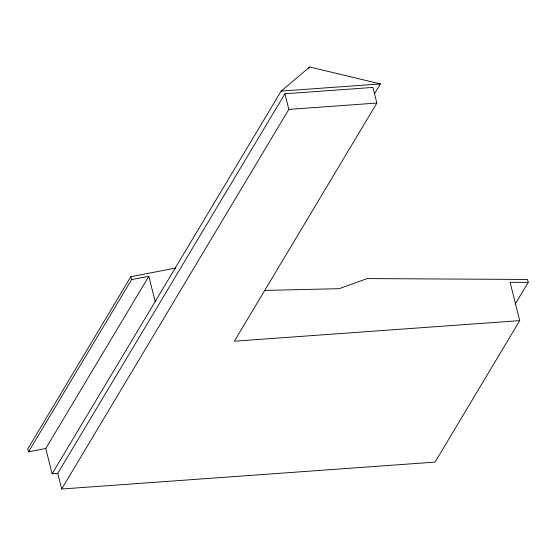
<?xml version="1.0" encoding="UTF-8"?>
<svg xmlns="http://www.w3.org/2000/svg" width="556" height="556" viewBox="0 0 556 556"><rect width="100%" height="100%" fill="white"/><g stroke="black" fill="none" stroke-linecap="round" stroke-linejoin="round"><path stroke-width="0.83" d="M175.745 268.055L130.841 276.7L27.8 448.9L28.537 451.82L45.787 448.497L148.827 276.297L131.577 279.619L28.537 451.82M264.524 290.447L339.195 288.668L367.175 278.591L527.463 279.459L528.2 282.385L510.088 282.288L519.721 320.624L234.361 341.196L376.857 103.055L372.93 87.417L284.908 93.762L57.754 473.378L52.139 473.781L281.141 91.08L309.706 66.984L380.394 83.928L374.605 93.603M519.721 320.624L435.063 462.099L61.681 489.016L288.835 109.4L284.908 93.762M515.28 303.979L528.2 282.385M308.719 68.402L309.706 66.984M281.141 91.08L380.394 83.928M288.835 109.4L376.857 103.055M148.827 276.297L155.18 301.581M130.841 276.7L131.577 279.619M57.754 473.378L61.681 489.016M45.787 448.497L52.139 473.781"/></g></svg>
